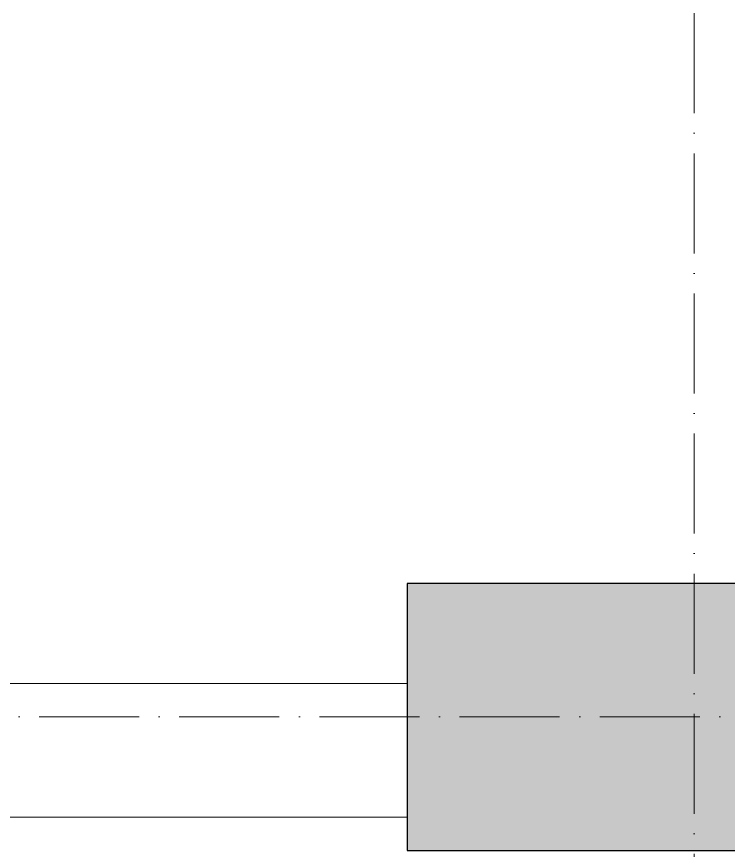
# Model space of a CAD drawing. Header units: millimetres. Extents: x -20144 to 122974, y -38328 to 48263.
# Drawn here: x 38615 to 39682, y 11250 to 12500 of the extents above; entities that cross this region are included whole.
import ezdxf

# ---------------------------------------------------------------- set-up
doc = ezdxf.new("R2010")
doc.units = ezdxf.units.MM
doc.linetypes.add('Grid Line', pattern=[4.2, 3, -0.6, 0, -0.6])
for name, color, linetype, lineweight in [('NET-CAT', 3, 'Continuous', 15), ('THIET BI', 44, 'Continuous', 5), ('TRUC', 225, 'Continuous', 5), ('X-COT HAM$0$LC.HA', 8, 'Continuous', 9)]:
    doc.layers.add(name, color=color, linetype=linetype, lineweight=lineweight)

# ---------------------------------------------------------------- blocks, each defined once
blk = doc.blocks.new('ALC1807-ASCENT PLAZA-KET CAU_rvt-1-MẶT BẰNG TẦNG 5 ĐẾN TẦNG 22')
at = {"layer": 'X-COT HAM$0$LC.HA'}
h = blk.add_hatch(color=256, dxfattribs=at)
h.dxf.hatch_style = 1
h.paths.add_polyline_path([(39200.5, 11649.9), (39200.5, 11249.9), (41000.5, 11249.9), (41000.5, 11649.9)])
at = {"ltscale": 1000}
blk.add_lwpolyline([(39200.5, 11649.9), (39200.5, 11249.9), (41000.5, 11249.9), (41000.5, 11649.9)], close=True, dxfattribs=at)
blk = doc.blocks.new('X-BEP - X-BEP-1877208-MẶT BẰNG TẦNG 5 ĐẾN TẦNG 22')
at = {"layer": 'THIET BI'}
for p, q in [((4000, 0), (3600, 0)), ((3600, 0), (4000, 0))]:
    blk.add_line(p, q, dxfattribs=at)

msp = doc.modelspace()

# ---------------------------------------------------------------- linework, layer by layer
at = {"layer": 'NET-CAT'}
for p, q in [((39200.5, 11499.9), (37520.5, 11499.9)), ((39200.5, 11299.9), (39200.5, 11499.9)), ((34200.5, 11299.9), (39200.5, 11299.9))]:
    msp.add_line(p, q, dxfattribs=at)
at = {"layer": 'TRUC', "linetype": 'Grid Line', "ltscale": 50}
for p, q in [((39630.5, 43599.9), (39630.5, -7167.6)), ((43000.5, 11449.9), (-12092.4, 11449.9))]:
    msp.add_line(p, q, dxfattribs=at)

# ---------------------------------------------------------------- block references
at = {"lineweight": 5}
msp.add_blockref('ALC1807-ASCENT PLAZA-KET CAU_rvt-1-MẶT BẰNG TẦNG 5 ĐẾN TẦNG 22', (0, 0), dxfattribs=at)
at = {"layer": 'THIET BI'}
msp.add_blockref('X-BEP - X-BEP-1877208-MẶT BẰNG TẦNG 5 ĐẾN TẦNG 22', (35200.5, 11299.9), dxfattribs=at)

doc.saveas('drawing.dxf')
